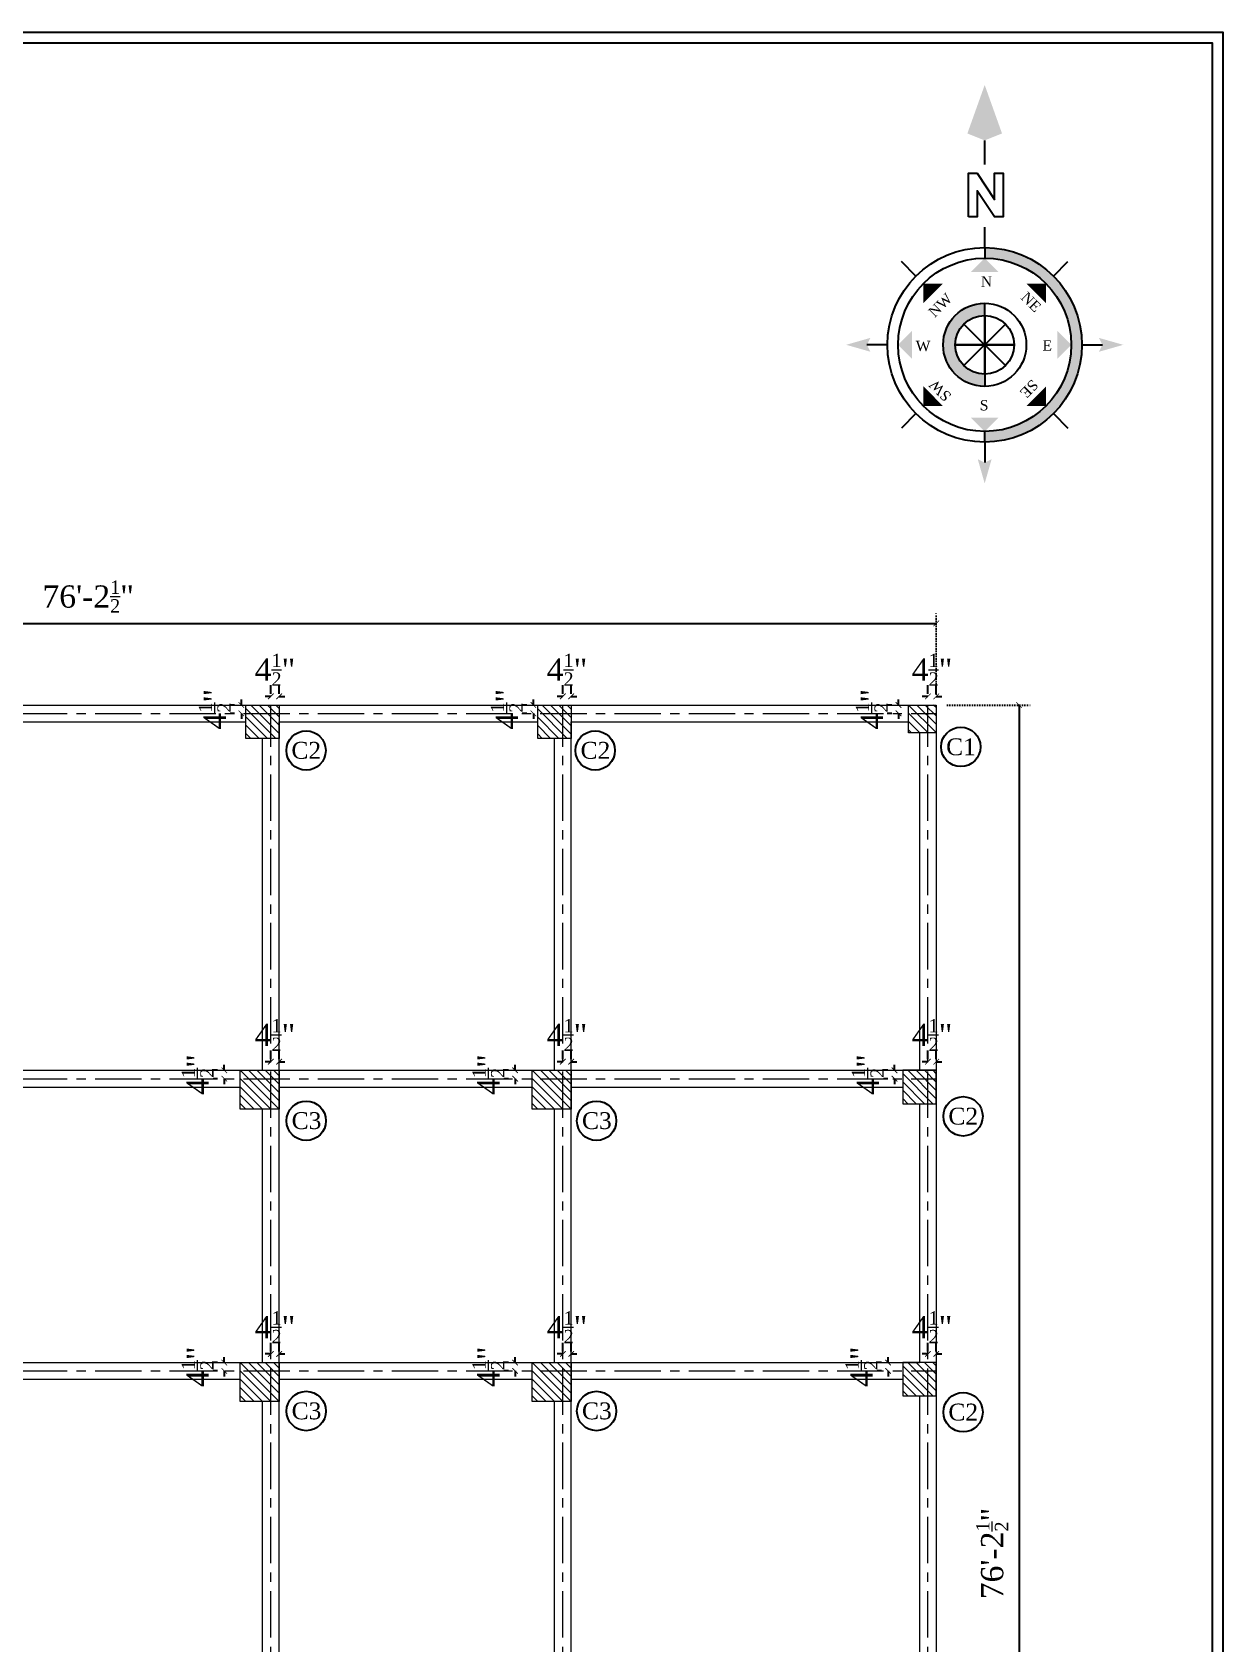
# Model space of a CAD drawing. Header units: feet. Extents: x 36263 to 96584, y 7663 to 35885.
# Drawn here: x 42553 to 43195, y 8628 to 9495 of the extents above; entities that cross this region are included whole.
import ezdxf
from ezdxf.enums import TextEntityAlignment as Align

# ---------------------------------------------------------------- set-up
doc = ezdxf.new("R2010")
doc.units = ezdxf.units.FT
doc.linetypes.add('CENTER', pattern=[2, 1.25, -0.25, 0.25, -0.25])
doc.linetypes.add('DOT2', pattern=[0.125, 0, -0.125])
for name, color, linetype in [('3', 3, 'Continuous'), ('ST DIM', 11, 'Continuous'), ('ST TEX', 3, 'Continuous')]:
    doc.layers.add(name, color=color, linetype=linetype)
for name, color, linetype, lineweight in [('Column', 1, 'Continuous', 15), ('Hatch', 9, 'Continuous', 9), ('ST GRIDS', 6, 'CENTER', 9), ('Wall', 3, 'Continuous', 13)]:
    doc.layers.add(name, color=color, linetype=linetype, lineweight=lineweight)
doc.styles.add('RomanS', font='times.ttf')
doc.dimstyles.new('1-1', dxfattribs={"dimtxt": 9, "dimasz": 5, "dimexe": 6, "dimexo": 6, "dimgap": 3, "dimtad": 1, "dimdec": 1, "dimzin": 0, "dimdsep": 46, "dimlunit": 4, "dimtxsty": 'RomanS', "dimblk": 'ARCHTICK', "dimcen": 0.09, "dimclrd": 256, "dimclre": 256, "dimclrt": 3, "dimadec": 0, "dimazin": 0, "dimtfac": 0.6, "dimtdec": 1, "dimtix": 1, "dimtofl": 0, "dimtmove": 1, "dimatfit": 0, "dimfxl": 1, "dimtolj": 1, "dimtzin": 0, "dimarcsym": 0})
pattern_1 = [(315, (2300.4924, -8809.8485), (2.24506403, 2.24506403), [])]

# ---------------------------------------------------------------- blocks, each defined once
blk = doc.blocks.new('_ArchTick')
at = {"color": 0, "const_width": 0.15}
blk.add_lwpolyline([(-0.5, -0.5), (0.5, 0.5)], dxfattribs=at)
blk = doc.blocks.new('*D546')
at = {"layer": 'Defpoints', "color": 0, "ltscale": 10, "transparency": 16777216}
for p in [(43040.68, 9176.81), (42126.28, 9132.86), (43040.68, 9132.86)]:
    blk.add_point(p, dxfattribs=at)
at = {"layer": 'ST DIM', "linetype": 'DOT2', "lineweight": -2, "ltscale": 10, "transparency": 16777216}
for p, q in [((42126.28, 9138.86), (42126.28, 9182.81)), ((43040.68, 9138.86), (43040.68, 9182.81))]:
    blk.add_line(p, q, dxfattribs=at)
at = {"layer": 'ST DIM', "lineweight": -2, "ltscale": 10, "transparency": 16777216}
blk.add_line((42126.28, 9176.81), (43040.68, 9176.81), dxfattribs=at)
at = {"layer": 'ST DIM', "lineweight": -2, "ltscale": 10, "transparency": 16777216, "xscale": 3, "yscale": 3, "zscale": 3, "rotation": 180}
blk.add_blockref('_ArchTick', (42126.28, 9176.81), dxfattribs=at)
at = {"layer": 'ST DIM', "lineweight": -2, "ltscale": 10, "transparency": 16777216, "xscale": 3, "yscale": 3, "zscale": 3}
blk.add_blockref('_ArchTick', (43040.68, 9176.81), dxfattribs=at)
at = {"layer": 'ST DIM', "color": 3, "lineweight": 13, "ltscale": 10, "transparency": 16777216, "insert": (42583.48, 9191.32), "char_height": 12, "attachment_point": 5, "style": 'RomanS'}
blk.add_mtext('\\A1;76\'-2{\\H0.6x;\\S1/2;}"', dxfattribs=at)
blk = doc.blocks.new('*D547')
at = {"layer": 'Defpoints', "color": 0, "ltscale": 10, "transparency": 16777216}
for p in [(43040.68, 9132.86), (43040.68, 8218.46), (43085.32, 8218.46)]:
    blk.add_point(p, dxfattribs=at)
at = {"layer": 'ST DIM', "linetype": 'DOT2', "lineweight": -2, "ltscale": 10, "transparency": 16777216}
for p, q in [((43046.68, 9132.86), (43091.32, 9132.86)), ((43046.68, 8218.46), (43091.32, 8218.46))]:
    blk.add_line(p, q, dxfattribs=at)
at = {"layer": 'ST DIM', "lineweight": -2, "ltscale": 10, "transparency": 16777216}
blk.add_line((43085.32, 9132.86), (43085.32, 8218.46), dxfattribs=at)
at = {"layer": 'ST DIM', "lineweight": -2, "ltscale": 10, "transparency": 16777216, "xscale": 3, "yscale": 3, "zscale": 3}
for p, rotation in [((43085.32, 9132.86), 90), ((43085.32, 8218.46), 270)]:
    blk.add_blockref('_ArchTick', p, dxfattribs=dict(at, rotation=rotation))
at = {"layer": 'ST DIM', "color": 3, "lineweight": 13, "ltscale": 10, "transparency": 16777216, "insert": (43070.82, 8675.66), "char_height": 12, "attachment_point": 5, "rotation": 90, "style": 'RomanS'}
blk.add_mtext('\\A1;76\'-2{\\H0.6x;\\S1/2;}"', dxfattribs=at)
blk = doc.blocks.new('*D476')
at = {"layer": 'Defpoints', "color": 0, "ltscale": 10, "transparency": 16777216}
for p in [(42681.94, 9132.86), (42686.44, 9137.51), (42686.44, 9132.86)]:
    blk.add_point(p, dxfattribs=at)
at = {"layer": 'ST DIM', "lineweight": -2, "ltscale": 10, "transparency": 16777216}
for p, q in [((42681.94, 9138.86), (42681.94, 9143.51)), ((42686.44, 9138.86), (42686.44, 9143.51)), ((42681.94, 9137.51), (42678.94, 9137.51)), ((42686.44, 9137.51), (42689.44, 9137.51))]:
    blk.add_line(p, q, dxfattribs=at)
at = {"layer": 'ST DIM', "lineweight": -2, "ltscale": 10, "transparency": 16777216, "xscale": 3, "yscale": 3, "zscale": 3}
blk.add_blockref('_ArchTick', (42681.94, 9137.51), dxfattribs=at)
at = {"layer": 'ST DIM', "lineweight": -2, "ltscale": 10, "transparency": 16777216, "xscale": 3, "yscale": 3, "zscale": 3, "rotation": 180}
blk.add_blockref('_ArchTick', (42686.44, 9137.51), dxfattribs=at)
at = {"layer": 'ST DIM', "color": 3, "lineweight": 13, "ltscale": 10, "transparency": 16777216, "insert": (42684.19, 9151.89), "char_height": 12, "attachment_point": 5, "style": 'RomanS'}
blk.add_mtext('\\A1;4{\\H0.6x;\\S1/2;}"', dxfattribs=at)
blk = doc.blocks.new('*D477')
at = {"layer": 'Defpoints', "color": 0, "ltscale": 10, "transparency": 16777216}
for p in [(42839.38, 9132.86), (42843.88, 9137.51), (42843.88, 9132.86)]:
    blk.add_point(p, dxfattribs=at)
at = {"layer": 'ST DIM', "lineweight": -2, "ltscale": 10, "transparency": 16777216}
for p, q in [((42839.38, 9138.86), (42839.38, 9143.51)), ((42843.88, 9138.86), (42843.88, 9143.51)), ((42839.38, 9137.51), (42836.38, 9137.51)), ((42843.88, 9137.51), (42846.88, 9137.51))]:
    blk.add_line(p, q, dxfattribs=at)
at = {"layer": 'ST DIM', "lineweight": -2, "ltscale": 10, "transparency": 16777216, "xscale": 3, "yscale": 3, "zscale": 3}
blk.add_blockref('_ArchTick', (42839.38, 9137.51), dxfattribs=at)
at = {"layer": 'ST DIM', "lineweight": -2, "ltscale": 10, "transparency": 16777216, "xscale": 3, "yscale": 3, "zscale": 3, "rotation": 180}
blk.add_blockref('_ArchTick', (42843.88, 9137.51), dxfattribs=at)
at = {"layer": 'ST DIM', "color": 3, "lineweight": 13, "ltscale": 10, "transparency": 16777216, "insert": (42841.63, 9151.89), "char_height": 12, "attachment_point": 5, "style": 'RomanS'}
blk.add_mtext('\\A1;4{\\H0.6x;\\S1/2;}"', dxfattribs=at)
blk = doc.blocks.new('*D478')
at = {"layer": 'Defpoints', "color": 0, "ltscale": 10, "transparency": 16777216}
for p in [(43036.18, 9132.86), (43040.68, 9137.51), (43040.68, 9132.86)]:
    blk.add_point(p, dxfattribs=at)
at = {"layer": 'ST DIM', "lineweight": -2, "ltscale": 10, "transparency": 16777216}
for p, q in [((43036.18, 9138.86), (43036.18, 9143.51)), ((43040.68, 9138.86), (43040.68, 9143.51)), ((43036.18, 9137.51), (43033.18, 9137.51)), ((43040.68, 9137.51), (43043.68, 9137.51))]:
    blk.add_line(p, q, dxfattribs=at)
at = {"layer": 'ST DIM', "lineweight": -2, "ltscale": 10, "transparency": 16777216, "xscale": 3, "yscale": 3, "zscale": 3}
blk.add_blockref('_ArchTick', (43036.18, 9137.51), dxfattribs=at)
at = {"layer": 'ST DIM', "lineweight": -2, "ltscale": 10, "transparency": 16777216, "xscale": 3, "yscale": 3, "zscale": 3, "rotation": 180}
blk.add_blockref('_ArchTick', (43040.68, 9137.51), dxfattribs=at)
at = {"layer": 'ST DIM', "color": 3, "lineweight": 13, "ltscale": 10, "transparency": 16777216, "insert": (43038.43, 9151.89), "char_height": 12, "attachment_point": 5, "style": 'RomanS'}
blk.add_mtext('\\A1;4{\\H0.6x;\\S1/2;}"', dxfattribs=at)
blk = doc.blocks.new('*D483')
at = {"layer": 'Defpoints', "color": 0, "ltscale": 10, "transparency": 16777216}
for p in [(42668.44, 9132.86), (42666.07, 9128.36), (42668.44, 9128.36)]:
    blk.add_point(p, dxfattribs=at)
at = {"layer": 'ST DIM', "lineweight": -2, "ltscale": 10, "transparency": 16777216}
for p, q in [((42662.44, 9132.86), (42660.07, 9132.86)), ((42666.07, 9132.86), (42666.07, 9135.86)), ((42662.44, 9128.36), (42660.07, 9128.36)), ((42666.07, 9128.36), (42666.07, 9125.36))]:
    blk.add_line(p, q, dxfattribs=at)
at = {"layer": 'ST DIM', "lineweight": -2, "ltscale": 10, "transparency": 16777216, "xscale": 3, "yscale": 3, "zscale": 3}
for p, rotation in [((42666.07, 9132.86), 270), ((42666.07, 9128.36), 90)]:
    blk.add_blockref('_ArchTick', p, dxfattribs=dict(at, rotation=rotation))
at = {"layer": 'ST DIM', "color": 3, "lineweight": 13, "ltscale": 10, "transparency": 16777216, "insert": (42651.69, 9130.61), "char_height": 12, "attachment_point": 5, "rotation": 90, "style": 'RomanS'}
blk.add_mtext('\\A1;4{\\H0.6x;\\S1/2;}"', dxfattribs=at)
blk = doc.blocks.new('*D484')
at = {"layer": 'Defpoints', "color": 0, "ltscale": 10, "transparency": 16777216}
for p in [(42825.88, 9132.86), (42823.51, 9128.36), (42825.88, 9128.36)]:
    blk.add_point(p, dxfattribs=at)
at = {"layer": 'ST DIM', "lineweight": -2, "ltscale": 10, "transparency": 16777216}
for p, q in [((42819.88, 9132.86), (42817.51, 9132.86)), ((42823.51, 9132.86), (42823.51, 9135.86)), ((42819.88, 9128.36), (42817.51, 9128.36)), ((42823.51, 9128.36), (42823.51, 9125.36))]:
    blk.add_line(p, q, dxfattribs=at)
at = {"layer": 'ST DIM', "lineweight": -2, "ltscale": 10, "transparency": 16777216, "xscale": 3, "yscale": 3, "zscale": 3}
for p, rotation in [((42823.51, 9132.86), 270), ((42823.51, 9128.36), 90)]:
    blk.add_blockref('_ArchTick', p, dxfattribs=dict(at, rotation=rotation))
at = {"layer": 'ST DIM', "color": 3, "lineweight": 13, "ltscale": 10, "transparency": 16777216, "insert": (42809.13, 9130.61), "char_height": 12, "attachment_point": 5, "rotation": 90, "style": 'RomanS'}
blk.add_mtext('\\A1;4{\\H0.6x;\\S1/2;}"', dxfattribs=at)
blk = doc.blocks.new('*D485')
at = {"layer": 'Defpoints', "color": 0, "ltscale": 10, "transparency": 16777216}
for p in [(43022.68, 9132.86), (43020.31, 9128.36), (43022.68, 9128.36)]:
    blk.add_point(p, dxfattribs=at)
at = {"layer": 'ST DIM', "lineweight": -2, "ltscale": 10, "transparency": 16777216}
for p, q in [((43016.68, 9132.86), (43014.31, 9132.86)), ((43020.31, 9132.86), (43020.31, 9135.86)), ((43016.68, 9128.36), (43014.31, 9128.36)), ((43020.31, 9128.36), (43020.31, 9125.36))]:
    blk.add_line(p, q, dxfattribs=at)
at = {"layer": 'ST DIM', "lineweight": -2, "ltscale": 10, "transparency": 16777216, "xscale": 3, "yscale": 3, "zscale": 3}
for p, rotation in [((43020.31, 9132.86), 270), ((43020.31, 9128.36), 90)]:
    blk.add_blockref('_ArchTick', p, dxfattribs=dict(at, rotation=rotation))
at = {"layer": 'ST DIM', "color": 3, "lineweight": 13, "ltscale": 10, "transparency": 16777216, "insert": (43005.93, 9130.61), "char_height": 12, "attachment_point": 5, "rotation": 90, "style": 'RomanS'}
blk.add_mtext('\\A1;4{\\H0.6x;\\S1/2;}"', dxfattribs=at)
blk = doc.blocks.new('*D490')
at = {"layer": 'Defpoints', "color": 0, "ltscale": 10, "transparency": 16777216}
for p in [(42686.44, 8940.66), (42681.94, 8936.01), (42686.44, 8936.01)]:
    blk.add_point(p, dxfattribs=at)
at = {"layer": 'ST DIM', "lineweight": -2, "ltscale": 10, "transparency": 16777216}
for p, q in [((42681.94, 8940.66), (42678.94, 8940.66)), ((42681.94, 8942.01), (42681.94, 8946.66)), ((42686.44, 8942.01), (42686.44, 8946.66)), ((42686.44, 8940.66), (42689.44, 8940.66))]:
    blk.add_line(p, q, dxfattribs=at)
at = {"layer": 'ST DIM', "lineweight": -2, "ltscale": 10, "transparency": 16777216, "xscale": 3, "yscale": 3, "zscale": 3}
blk.add_blockref('_ArchTick', (42681.94, 8940.66), dxfattribs=at)
at = {"layer": 'ST DIM', "lineweight": -2, "ltscale": 10, "transparency": 16777216, "xscale": 3, "yscale": 3, "zscale": 3, "rotation": 180}
blk.add_blockref('_ArchTick', (42686.44, 8940.66), dxfattribs=at)
at = {"layer": 'ST DIM', "color": 3, "lineweight": 13, "ltscale": 10, "transparency": 16777216, "insert": (42684.19, 8955.05), "char_height": 12, "attachment_point": 5, "style": 'RomanS'}
blk.add_mtext('\\A1;4{\\H0.6x;\\S1/2;}"', dxfattribs=at)
blk = doc.blocks.new('*D491')
at = {"layer": 'Defpoints', "color": 0, "ltscale": 10, "transparency": 16777216}
for p in [(42843.88, 8940.66), (42839.38, 8936.01), (42843.88, 8936.01)]:
    blk.add_point(p, dxfattribs=at)
at = {"layer": 'ST DIM', "lineweight": -2, "ltscale": 10, "transparency": 16777216}
for p, q in [((42839.38, 8940.66), (42836.38, 8940.66)), ((42839.38, 8942.01), (42839.38, 8946.66)), ((42843.88, 8942.01), (42843.88, 8946.66)), ((42843.88, 8940.66), (42846.88, 8940.66))]:
    blk.add_line(p, q, dxfattribs=at)
at = {"layer": 'ST DIM', "lineweight": -2, "ltscale": 10, "transparency": 16777216, "xscale": 3, "yscale": 3, "zscale": 3}
blk.add_blockref('_ArchTick', (42839.38, 8940.66), dxfattribs=at)
at = {"layer": 'ST DIM', "lineweight": -2, "ltscale": 10, "transparency": 16777216, "xscale": 3, "yscale": 3, "zscale": 3, "rotation": 180}
blk.add_blockref('_ArchTick', (42843.88, 8940.66), dxfattribs=at)
at = {"layer": 'ST DIM', "color": 3, "lineweight": 13, "ltscale": 10, "transparency": 16777216, "insert": (42841.63, 8955.05), "char_height": 12, "attachment_point": 5, "style": 'RomanS'}
blk.add_mtext('\\A1;4{\\H0.6x;\\S1/2;}"', dxfattribs=at)
blk = doc.blocks.new('*D492')
at = {"layer": 'Defpoints', "color": 0, "ltscale": 10, "transparency": 16777216}
for p in [(43040.68, 8940.66), (43036.18, 8936.01), (43040.68, 8936.01)]:
    blk.add_point(p, dxfattribs=at)
at = {"layer": 'ST DIM', "lineweight": -2, "ltscale": 10, "transparency": 16777216}
for p, q in [((43036.18, 8940.66), (43033.18, 8940.66)), ((43036.18, 8942.01), (43036.18, 8946.66)), ((43040.68, 8942.01), (43040.68, 8946.66)), ((43040.68, 8940.66), (43043.68, 8940.66))]:
    blk.add_line(p, q, dxfattribs=at)
at = {"layer": 'ST DIM', "lineweight": -2, "ltscale": 10, "transparency": 16777216, "xscale": 3, "yscale": 3, "zscale": 3}
blk.add_blockref('_ArchTick', (43036.18, 8940.66), dxfattribs=at)
at = {"layer": 'ST DIM', "lineweight": -2, "ltscale": 10, "transparency": 16777216, "xscale": 3, "yscale": 3, "zscale": 3, "rotation": 180}
blk.add_blockref('_ArchTick', (43040.68, 8940.66), dxfattribs=at)
at = {"layer": 'ST DIM', "color": 3, "lineweight": 13, "ltscale": 10, "transparency": 16777216, "insert": (43038.43, 8955.05), "char_height": 12, "attachment_point": 5, "style": 'RomanS'}
blk.add_mtext('\\A1;4{\\H0.6x;\\S1/2;}"', dxfattribs=at)
blk = doc.blocks.new('*D495')
at = {"layer": 'Defpoints', "color": 0, "ltscale": 10, "transparency": 16777216}
for p in [(42656.86, 8931.51), (42659.23, 8936.01), (42659.23, 8931.51)]:
    blk.add_point(p, dxfattribs=at)
at = {"layer": 'ST DIM', "lineweight": -2, "ltscale": 10, "transparency": 16777216}
for p, q in [((42656.86, 8936.01), (42656.86, 8939.01)), ((42653.23, 8936.01), (42650.86, 8936.01)), ((42653.23, 8931.51), (42650.86, 8931.51)), ((42656.86, 8931.51), (42656.86, 8928.51))]:
    blk.add_line(p, q, dxfattribs=at)
at = {"layer": 'ST DIM', "lineweight": -2, "ltscale": 10, "transparency": 16777216, "xscale": 3, "yscale": 3, "zscale": 3}
for p, rotation in [((42656.86, 8936.01), 270), ((42656.86, 8931.51), 90)]:
    blk.add_blockref('_ArchTick', p, dxfattribs=dict(at, rotation=rotation))
at = {"layer": 'ST DIM', "color": 3, "lineweight": 13, "ltscale": 10, "transparency": 16777216, "insert": (42642.48, 8933.76), "char_height": 12, "attachment_point": 5, "rotation": 90, "style": 'RomanS'}
blk.add_mtext('\\A1;4{\\H0.6x;\\S1/2;}"', dxfattribs=at)
blk = doc.blocks.new('*D496')
at = {"layer": 'Defpoints', "color": 0, "ltscale": 10, "transparency": 16777216}
for p in [(42813.63, 8931.51), (42816, 8936.01), (42816, 8931.51)]:
    blk.add_point(p, dxfattribs=at)
at = {"layer": 'ST DIM', "lineweight": -2, "ltscale": 10, "transparency": 16777216}
for p, q in [((42813.63, 8936.01), (42813.63, 8939.01)), ((42810, 8936.01), (42807.63, 8936.01)), ((42810, 8931.51), (42807.63, 8931.51)), ((42813.63, 8931.51), (42813.63, 8928.51))]:
    blk.add_line(p, q, dxfattribs=at)
at = {"layer": 'ST DIM', "lineweight": -2, "ltscale": 10, "transparency": 16777216, "xscale": 3, "yscale": 3, "zscale": 3}
for p, rotation in [((42813.63, 8936.01), 270), ((42813.63, 8931.51), 90)]:
    blk.add_blockref('_ArchTick', p, dxfattribs=dict(at, rotation=rotation))
at = {"layer": 'ST DIM', "color": 3, "lineweight": 13, "ltscale": 10, "transparency": 16777216, "insert": (42799.24, 8933.76), "char_height": 12, "attachment_point": 5, "rotation": 90, "style": 'RomanS'}
blk.add_mtext('\\A1;4{\\H0.6x;\\S1/2;}"', dxfattribs=at)
blk = doc.blocks.new('*D497')
at = {"layer": 'Defpoints', "color": 0, "ltscale": 10, "transparency": 16777216}
for p in [(43018.17, 8931.51), (43020.53, 8936.01), (43020.53, 8931.51)]:
    blk.add_point(p, dxfattribs=at)
at = {"layer": 'ST DIM', "lineweight": -2, "ltscale": 10, "transparency": 16777216}
for p, q in [((43018.17, 8936.01), (43018.17, 8939.01)), ((43014.53, 8936.01), (43012.17, 8936.01)), ((43014.53, 8931.51), (43012.17, 8931.51)), ((43018.17, 8931.51), (43018.17, 8928.51))]:
    blk.add_line(p, q, dxfattribs=at)
at = {"layer": 'ST DIM', "lineweight": -2, "ltscale": 10, "transparency": 16777216, "xscale": 3, "yscale": 3, "zscale": 3}
for p, rotation in [((43018.17, 8936.01), 270), ((43018.17, 8931.51), 90)]:
    blk.add_blockref('_ArchTick', p, dxfattribs=dict(at, rotation=rotation))
at = {"layer": 'ST DIM', "color": 3, "lineweight": 13, "ltscale": 10, "transparency": 16777216, "insert": (43003.78, 8933.76), "char_height": 12, "attachment_point": 5, "rotation": 90, "style": 'RomanS'}
blk.add_mtext('\\A1;4{\\H0.6x;\\S1/2;}"', dxfattribs=at)
blk = doc.blocks.new('*D502')
at = {"layer": 'Defpoints', "color": 0, "ltscale": 10, "transparency": 16777216}
for p in [(42686.44, 8783.18), (42681.94, 8778.53), (42686.44, 8778.53)]:
    blk.add_point(p, dxfattribs=at)
at = {"layer": 'ST DIM', "lineweight": -2, "ltscale": 10, "transparency": 16777216}
for p, q in [((42681.94, 8783.18), (42678.94, 8783.18)), ((42681.94, 8784.53), (42681.94, 8789.18)), ((42686.44, 8784.53), (42686.44, 8789.18)), ((42686.44, 8783.18), (42689.44, 8783.18))]:
    blk.add_line(p, q, dxfattribs=at)
at = {"layer": 'ST DIM', "lineweight": -2, "ltscale": 10, "transparency": 16777216, "xscale": 3, "yscale": 3, "zscale": 3}
blk.add_blockref('_ArchTick', (42681.94, 8783.18), dxfattribs=at)
at = {"layer": 'ST DIM', "lineweight": -2, "ltscale": 10, "transparency": 16777216, "xscale": 3, "yscale": 3, "zscale": 3, "rotation": 180}
blk.add_blockref('_ArchTick', (42686.44, 8783.18), dxfattribs=at)
at = {"layer": 'ST DIM', "color": 3, "lineweight": 13, "ltscale": 10, "transparency": 16777216, "insert": (42684.19, 8797.57), "char_height": 12, "attachment_point": 5, "style": 'RomanS'}
blk.add_mtext('\\A1;4{\\H0.6x;\\S1/2;}"', dxfattribs=at)
blk = doc.blocks.new('*D503')
at = {"layer": 'Defpoints', "color": 0, "ltscale": 10, "transparency": 16777216}
for p in [(42843.88, 8783.18), (42839.38, 8778.53), (42843.88, 8778.53)]:
    blk.add_point(p, dxfattribs=at)
at = {"layer": 'ST DIM', "lineweight": -2, "ltscale": 10, "transparency": 16777216}
for p, q in [((42839.38, 8783.18), (42836.38, 8783.18)), ((42839.38, 8784.53), (42839.38, 8789.18)), ((42843.88, 8784.53), (42843.88, 8789.18)), ((42843.88, 8783.18), (42846.88, 8783.18))]:
    blk.add_line(p, q, dxfattribs=at)
at = {"layer": 'ST DIM', "lineweight": -2, "ltscale": 10, "transparency": 16777216, "xscale": 3, "yscale": 3, "zscale": 3}
blk.add_blockref('_ArchTick', (42839.38, 8783.18), dxfattribs=at)
at = {"layer": 'ST DIM', "lineweight": -2, "ltscale": 10, "transparency": 16777216, "xscale": 3, "yscale": 3, "zscale": 3, "rotation": 180}
blk.add_blockref('_ArchTick', (42843.88, 8783.18), dxfattribs=at)
at = {"layer": 'ST DIM', "color": 3, "lineweight": 13, "ltscale": 10, "transparency": 16777216, "insert": (42841.63, 8797.57), "char_height": 12, "attachment_point": 5, "style": 'RomanS'}
blk.add_mtext('\\A1;4{\\H0.6x;\\S1/2;}"', dxfattribs=at)
blk = doc.blocks.new('*D504')
at = {"layer": 'Defpoints', "color": 0, "ltscale": 10, "transparency": 16777216}
for p in [(43040.68, 8783.18), (43036.18, 8778.53), (43040.68, 8778.53)]:
    blk.add_point(p, dxfattribs=at)
at = {"layer": 'ST DIM', "lineweight": -2, "ltscale": 10, "transparency": 16777216}
for p, q in [((43036.18, 8783.18), (43033.18, 8783.18)), ((43036.18, 8784.53), (43036.18, 8789.18)), ((43040.68, 8784.53), (43040.68, 8789.18)), ((43040.68, 8783.18), (43043.68, 8783.18))]:
    blk.add_line(p, q, dxfattribs=at)
at = {"layer": 'ST DIM', "lineweight": -2, "ltscale": 10, "transparency": 16777216, "xscale": 3, "yscale": 3, "zscale": 3}
blk.add_blockref('_ArchTick', (43036.18, 8783.18), dxfattribs=at)
at = {"layer": 'ST DIM', "lineweight": -2, "ltscale": 10, "transparency": 16777216, "xscale": 3, "yscale": 3, "zscale": 3, "rotation": 180}
blk.add_blockref('_ArchTick', (43040.68, 8783.18), dxfattribs=at)
at = {"layer": 'ST DIM', "color": 3, "lineweight": 13, "ltscale": 10, "transparency": 16777216, "insert": (43038.43, 8797.57), "char_height": 12, "attachment_point": 5, "style": 'RomanS'}
blk.add_mtext('\\A1;4{\\H0.6x;\\S1/2;}"', dxfattribs=at)
blk = doc.blocks.new('*D507')
at = {"layer": 'Defpoints', "color": 0, "ltscale": 10, "transparency": 16777216}
for p in [(42656.86, 8774.03), (42659.23, 8778.53), (42659.23, 8774.03)]:
    blk.add_point(p, dxfattribs=at)
at = {"layer": 'ST DIM', "lineweight": -2, "ltscale": 10, "transparency": 16777216}
for p, q in [((42653.23, 8778.53), (42650.86, 8778.53)), ((42653.23, 8774.03), (42650.86, 8774.03)), ((42656.86, 8778.53), (42656.86, 8781.53)), ((42656.86, 8774.03), (42656.86, 8771.03))]:
    blk.add_line(p, q, dxfattribs=at)
at = {"layer": 'ST DIM', "lineweight": -2, "ltscale": 10, "transparency": 16777216, "xscale": 3, "yscale": 3, "zscale": 3}
for p, rotation in [((42656.86, 8778.53), 270), ((42656.86, 8774.03), 90)]:
    blk.add_blockref('_ArchTick', p, dxfattribs=dict(at, rotation=rotation))
at = {"layer": 'ST DIM', "color": 3, "lineweight": 13, "ltscale": 10, "transparency": 16777216, "insert": (42642.48, 8776.28), "char_height": 12, "attachment_point": 5, "rotation": 90, "style": 'RomanS'}
blk.add_mtext('\\A1;4{\\H0.6x;\\S1/2;}"', dxfattribs=at)
blk = doc.blocks.new('*D508')
at = {"layer": 'Defpoints', "color": 0, "ltscale": 10, "transparency": 16777216}
for p in [(42813.63, 8774.03), (42816, 8778.53), (42816, 8774.03)]:
    blk.add_point(p, dxfattribs=at)
at = {"layer": 'ST DIM', "lineweight": -2, "ltscale": 10, "transparency": 16777216}
for p, q in [((42810, 8778.53), (42807.63, 8778.53)), ((42810, 8774.03), (42807.63, 8774.03)), ((42813.63, 8778.53), (42813.63, 8781.53)), ((42813.63, 8774.03), (42813.63, 8771.03))]:
    blk.add_line(p, q, dxfattribs=at)
at = {"layer": 'ST DIM', "lineweight": -2, "ltscale": 10, "transparency": 16777216, "xscale": 3, "yscale": 3, "zscale": 3}
for p, rotation in [((42813.63, 8778.53), 270), ((42813.63, 8774.03), 90)]:
    blk.add_blockref('_ArchTick', p, dxfattribs=dict(at, rotation=rotation))
at = {"layer": 'ST DIM', "color": 3, "lineweight": 13, "ltscale": 10, "transparency": 16777216, "insert": (42799.24, 8776.28), "char_height": 12, "attachment_point": 5, "rotation": 90, "style": 'RomanS'}
blk.add_mtext('\\A1;4{\\H0.6x;\\S1/2;}"', dxfattribs=at)
blk = doc.blocks.new('*D509')
at = {"layer": 'Defpoints', "color": 0, "ltscale": 10, "transparency": 16777216}
for p in [(43014.76, 8774.03), (43017.13, 8778.53), (43017.13, 8774.03)]:
    blk.add_point(p, dxfattribs=at)
at = {"layer": 'ST DIM', "lineweight": -2, "ltscale": 10, "transparency": 16777216}
for p, q in [((43011.13, 8778.53), (43008.76, 8778.53)), ((43011.13, 8774.03), (43008.76, 8774.03)), ((43014.76, 8778.53), (43014.76, 8781.53)), ((43014.76, 8774.03), (43014.76, 8771.03))]:
    blk.add_line(p, q, dxfattribs=at)
at = {"layer": 'ST DIM', "lineweight": -2, "ltscale": 10, "transparency": 16777216, "xscale": 3, "yscale": 3, "zscale": 3}
for p, rotation in [((43014.76, 8778.53), 270), ((43014.76, 8774.03), 90)]:
    blk.add_blockref('_ArchTick', p, dxfattribs=dict(at, rotation=rotation))
at = {"layer": 'ST DIM', "color": 3, "lineweight": 13, "ltscale": 10, "transparency": 16777216, "insert": (43000.37, 8776.28), "char_height": 12, "attachment_point": 5, "rotation": 90, "style": 'RomanS'}
blk.add_mtext('\\A1;4{\\H0.6x;\\S1/2;}"', dxfattribs=at)
blk = doc.blocks.new('upnorth')
at = {"linetype": 'ByBlock', "lineweight": -2}
h = blk.add_hatch(color=0, dxfattribs=at)
h.paths.add_polyline_path([(-8405.4, -28927.04), (-8405.4, -28930.36, 1), (-8405.4, -28869.7), (-8405.4, -28873.02, -1)])
h.paths.add_polyline_path([(-8405.4, -28890.86), (-8405.4, -28887.07, 1), (-8405.4, -28913), (-8405.4, -28909.2, -1)])
at = {"color": 0, "linetype": 'ByBlock', "lineweight": -2}
for p, q in [((-8405.4, -28843.85), (-8405.4, -28836.29)), ((-8405.4, -28869.7), (-8405.4, -28863.3)), ((-8405.4, -28869.7), (-8405.4, -28873.02)), ((-8426.85, -28878.59), (-8431.37, -28874.06)), ((-8383.95, -28878.59), (-8379.42, -28874.06)), ((-8405.4, -28890.86), (-8405.4, -28887.07)), ((-8405.4, -28909.2), (-8405.4, -28890.86)), ((-8405.4, -28890.86), (-8405.4, -28909.2)), ((-8411.88, -28906.51), (-8398.92, -28893.55)), ((-8398.92, -28906.51), (-8411.88, -28893.55)), ((-8398.92, -28893.55), (-8411.88, -28906.51)), ((-8411.88, -28893.55), (-8398.92, -28906.51)), ((-8435.73, -28900.03), (-8442.13, -28900.03)), ((-8414.57, -28900.03), (-8396.23, -28900.03)), ((-8396.23, -28900.03), (-8414.57, -28900.03)), ((-8375.07, -28900.03), (-8368.66, -28900.03)), ((-8405.4, -28909.2), (-8405.4, -28913)), ((-8426.85, -28921.48), (-8431.37, -28926.01)), ((-8383.95, -28921.48), (-8379.42, -28926.01)), ((-8405.4, -28930.36), (-8405.4, -28927.04)), ((-8405.4, -28930.36), (-8405.4, -28936.77))]:
    blk.add_line(p, q, dxfattribs=at)
blk.add_lwpolyline([(-8410.5, -28860.15), (-8410.5, -28846.54), (-8407.78, -28846.54), (-8402.33, -28854.7), (-8402.33, -28846.54), (-8399.61, -28846.54), (-8399.61, -28860.15), (-8402.33, -28860.15), (-8407.78, -28851.98), (-8407.78, -28860.15)], close=True, dxfattribs=at)
for radius in [30.33, 27.01, 12.97, 9.17]:
    blk.add_circle((-8405.4, -28900.03), radius, dxfattribs=at)
for points in [[(-8405.4, -28819), (-8410.8, -28834.12), (-8405.4, -28836.29)], [(-8405.4, -28836.29), (-8400, -28834.12), (-8405.4, -28819)], [(-8405.4, -28873.02), (-8401.08, -28877.34), (-8409.72, -28877.34)], [(-8424.5, -28880.93), (-8418.39, -28880.93), (-8424.5, -28887.04)], [(-8386.3, -28880.93), (-8386.3, -28887.04), (-8392.41, -28880.93)], [(-8448.62, -28900.03), (-8441.05, -28897.87), (-8442.13, -28900.03)], [(-8432.41, -28900.03), (-8428.09, -28895.71), (-8428.09, -28904.35)], [(-8378.39, -28900.03), (-8382.71, -28904.35), (-8382.71, -28895.71)], [(-8369.74, -28897.87), (-8368.66, -28900.03), (-8362.18, -28900.03)], [(-8441.05, -28902.19), (-8442.13, -28900.03), (-8448.62, -28900.03)], [(-8362.18, -28900.03), (-8369.74, -28902.19), (-8368.66, -28900.03)], [(-8424.5, -28919.13), (-8424.5, -28913.02), (-8418.39, -28919.13)], [(-8386.3, -28919.13), (-8392.41, -28919.13), (-8386.3, -28913.02)], [(-8405.4, -28927.04), (-8409.72, -28922.72), (-8401.08, -28922.72)], [(-8405.4, -28943.25), (-8407.56, -28935.69), (-8405.4, -28936.77)], [(-8403.24, -28935.69), (-8405.4, -28936.77), (-8405.4, -28943.25)]]:
    blk.add_solid(points, dxfattribs=at)
at = {"color": 0, "linetype": 'ByBlock', "lineweight": -2, "style": 'RomanS'}
for s, p in [('N', (-8404.85, -28881.88)), ('W', (-8424.62, -28902)), ('E', (-8385.89, -28901.83)), ('S', (-8405.58, -28920.49))]:
    blk.add_text(s, height=3.24, dxfattribs=at).set_placement(p, align=Align.CENTER)
for s, rotation, p in [('NW', 45, (-8418.11, -28888.81)), ('NE', 315, (-8392.05, -28887.81)), ('SW', 135, (-8418.15, -28913.14)), ('SE', 225, (-8392.67, -28912.63))]:
    blk.add_text(s, height=3.241, rotation=rotation, dxfattribs=at).set_placement(p, align=Align.CENTER)

msp = doc.modelspace()

# ---------------------------------------------------------------- hatches: boundary and pattern name
at = {"layer": 'Hatch', "lineweight": 9, "transparency": 33554505}
h = msp.add_hatch(dxfattribs=at)
h.set_pattern_fill('ANSI31', color=253, angle=-90)
h.set_pattern_definition(pattern_1)
h.paths.add_polyline_path([(42668.44, 9132.86), (42668.44, 9114.86), (42686.44, 9114.86), (42686.44, 9132.86)])
h = msp.add_hatch(dxfattribs=at)
h.set_pattern_fill('ANSI31', color=253, angle=-90)
h.set_pattern_definition(pattern_1)
h.paths.add_polyline_path([(42825.88, 9132.86), (42825.88, 9114.86), (42843.88, 9114.86), (42843.88, 9132.86)])
h = msp.add_hatch(dxfattribs=at)
h.set_pattern_fill('ANSI31', color=253, angle=-90)
h.set_pattern_definition(pattern_1)
h.paths.add_polyline_path([(43025.68, 9117.86), (43040.68, 9117.86), (43040.68, 9132.86), (43025.68, 9132.86)])
h = msp.add_hatch(dxfattribs=at)
h.set_pattern_fill('ANSI31', color=253, angle=-90)
h.set_pattern_definition([(315, (2654.8044, -8809.8485), (2.24506403, 2.24506403), [])])
h.paths.add_polyline_path([(42686.44, 8936.01), (42665.44, 8936.01), (42665.44, 8915.01), (42686.44, 8915.01)])
h = msp.add_hatch(dxfattribs=at)
h.set_pattern_fill('ANSI31', color=253, angle=-90)
h.set_pattern_definition([(315, (2812.2444, -8809.8485), (2.24506403, 2.24506403), [])])
h.paths.add_polyline_path([(42843.88, 8936.01), (42822.88, 8936.01), (42822.88, 8915.01), (42843.88, 8915.01)])
h = msp.add_hatch(dxfattribs=at)
h.set_pattern_fill('ANSI31', color=253, angle=-90)
h.set_pattern_definition([(315, (2300.4924, -8652.37), (2.24506403, 2.24506403), [])])
h.paths.add_polyline_path([(43022.68, 8936.01), (43022.68, 8918.01), (43040.68, 8918.01), (43040.68, 8936.01)])
h = msp.add_hatch(dxfattribs=at)
h.set_pattern_fill('ANSI31', color=253, angle=-90)
h.set_pattern_definition([(315, (2654.8044, -8967.327), (2.24506403, 2.24506403), [])])
h.paths.add_polyline_path([(42686.44, 8778.53), (42665.44, 8778.53), (42665.44, 8757.53), (42686.44, 8757.53)])
h = msp.add_hatch(dxfattribs=at)
h.set_pattern_fill('ANSI31', color=253, angle=-90)
h.set_pattern_definition([(315, (2812.2444, -8967.327), (2.24506403, 2.24506403), [])])
h.paths.add_polyline_path([(42843.88, 8778.53), (42822.88, 8778.53), (42822.88, 8757.53), (42843.88, 8757.53)])
h = msp.add_hatch(dxfattribs=at)
h.set_pattern_fill('ANSI31', color=253, angle=-90)
h.set_pattern_definition(pattern_1)
h.paths.add_polyline_path([(43022.68, 8778.53), (43022.68, 8760.53), (43040.68, 8760.53), (43040.68, 8778.53)])

# ---------------------------------------------------------------- linework, layer by layer
for points in [[(43195.18, 7684.48), (41911.39, 7684.48), (41911.39, 9495.4), (43195.18, 9495.4)], [(43189.48, 7690.18), (41917.09, 7690.18), (41917.09, 9489.7), (43189.48, 9489.7)]]:
    msp.add_lwpolyline(points, close=True)
for centre in [(42700.92, 9108.35), (42856.83, 9108.35), (43053.91, 9110.26), (43055.12, 8911.23), (42701.04, 8908.83), (42857.58, 8908.83), (42701.04, 8752.43), (42857.58, 8752.43), (43055.12, 8751.77)]:
    msp.add_circle(centre, 10.61)
at = {"layer": 'Column', "lineweight": 18}
for points in [[(42668.44, 9132.86), (42686.44, 9132.86), (42686.44, 9114.86), (42668.44, 9114.86)], [(42825.88, 9132.86), (42843.88, 9132.86), (42843.88, 9114.86), (42825.88, 9114.86)], [(43025.68, 9132.86), (43040.68, 9132.86), (43040.68, 9117.86), (43025.68, 9117.86)], [(42665.44, 8936.01), (42686.44, 8936.01), (42686.44, 8915.01), (42665.44, 8915.01)], [(42822.88, 8936.01), (42843.88, 8936.01), (42843.88, 8915.01), (42822.88, 8915.01)], [(43040.68, 8936.01), (43022.68, 8936.01), (43022.68, 8918.01), (43040.68, 8918.01)], [(42665.44, 8778.53), (42686.44, 8778.53), (42686.44, 8757.53), (42665.44, 8757.53)], [(42822.88, 8778.53), (42843.88, 8778.53), (42843.88, 8757.53), (42822.88, 8757.53)], [(43040.68, 8778.53), (43022.68, 8778.53), (43022.68, 8760.53), (43040.68, 8760.53)]]:
    msp.add_lwpolyline(points, close=True, dxfattribs=at)
at = {"layer": 'ST GRIDS', "color": 251, "lineweight": 13, "ltscale": 20}
for p, q in [((42681.94, 8110.4), (42681.94, 9132.86)), ((42839.38, 8110.4), (42839.38, 9132.86)), ((43036.18, 8110.4), (43036.18, 9132.86)), ((42027.22, 9128.36), (43040.68, 9128.36)), ((42027.22, 8931.51), (43040.68, 8931.51)), ((42027.22, 8774.03), (43040.68, 8774.03))]:
    msp.add_line(p, q, dxfattribs=at)
at = {"layer": 'Wall', "lineweight": 15}
for p, q in [((42126.28, 9132.86), (43040.68, 9132.86)), ((43040.68, 9132.86), (43040.68, 8218.46)), ((42489.52, 9123.86), (42668.44, 9123.86)), ((42686.44, 9123.86), (42825.88, 9123.86)), ((42686.44, 8227.46), (42686.44, 9123.86)), ((42843.88, 9123.86), (43025.68, 9123.86)), ((42843.88, 8227.46), (42843.88, 9123.86)), ((42677.44, 8936.01), (42677.44, 9114.86)), ((42834.88, 8936.01), (42834.88, 9114.86)), ((43031.68, 9117.86), (43031.68, 8936.01)), ((42489.52, 8936.01), (42677.44, 8936.01)), ((42686.44, 8936.01), (42834.88, 8936.01)), ((42843.88, 8936.01), (43040.68, 8936.01)), ((42489.52, 8927.01), (42665.44, 8927.01)), ((42686.44, 8927.01), (42822.88, 8927.01)), ((42843.88, 8927.01), (43022.68, 8927.01)), ((42677.44, 8778.53), (42677.44, 8915.01)), ((42834.88, 8778.53), (42834.88, 8915.01)), ((43031.68, 8918.01), (43031.68, 8778.53)), ((42135.28, 8778.53), (43031.68, 8778.53)), ((42489.52, 8769.53), (42665.44, 8769.53)), ((42686.44, 8769.53), (42822.88, 8769.53)), ((42843.88, 8769.53), (43022.68, 8769.53)), ((42677.44, 8581.69), (42677.44, 8757.53)), ((42834.88, 8581.69), (42834.88, 8757.53)), ((43031.68, 8760.53), (43031.68, 8581.69))]:
    msp.add_line(p, q, dxfattribs=at)

# ---------------------------------------------------------------- block references
at = {"layer": '3', "color": 0, "xscale": 1.728, "yscale": 1.728, "zscale": 1.728}
msp.add_blockref('upnorth', (57591.34, 59266.2), dxfattribs=at)

# ---------------------------------------------------------------- texts
at = {"layer": 'ST TEX', "color": 3, "lineweight": -3, "transparency": 33554684, "style": 'RomanS'}
for s, p in [('C2', (42693.02, 9103.89)), ('C2', (42848.93, 9103.89)), ('C1', (43046.01, 9105.8)), ('C3', (42693.15, 8904.37)), ('C3', (42849.68, 8904.37)), ('C2', (43047.22, 8906.77)), ('C3', (42693.15, 8747.97)), ('C3', (42849.68, 8747.97)), ('C2', (43047.22, 8747.31))]:
    msp.add_text(s, height=9.1, dxfattribs=at).set_placement(p)

# ---------------------------------------------------------------- dimensions: what is measured, and where the dimension line sits
at = {"layer": 'ST DIM', "lineweight": 13, "ltscale": 10}
for base, p1, p2, picture, middle in [((43040.68, 9176.81), (42126.28, 9132.86), (43040.68, 9132.86), '*D546', (42583.48, 9191.32)), ((42686.44, 9137.51), (42681.94, 9132.86), (42686.44, 9132.86), '*D476', (42684.19, 9151.89)), ((42843.88, 9137.51), (42839.38, 9132.86), (42843.88, 9132.86), '*D477', (42841.63, 9151.89)), ((43040.68, 9137.51), (43036.18, 9132.86), (43040.68, 9132.86), '*D478', (43038.43, 9151.89)), ((42686.44, 8940.66), (42681.94, 8936.01), (42686.44, 8936.01), '*D490', (42684.19, 8955.05)), ((42843.88, 8940.66), (42839.38, 8936.01), (42843.88, 8936.01), '*D491', (42841.63, 8955.05)), ((43040.68, 8940.66), (43036.18, 8936.01), (43040.68, 8936.01), '*D492', (43038.43, 8955.05)), ((42686.44, 8783.18), (42681.94, 8778.53), (42686.44, 8778.53), '*D502', (42684.19, 8797.57)), ((42843.88, 8783.18), (42839.38, 8778.53), (42843.88, 8778.53), '*D503', (42841.63, 8797.57)), ((43040.68, 8783.18), (43036.18, 8778.53), (43040.68, 8778.53), '*D504', (43038.43, 8797.57))]:
    dim = msp.add_linear_dim(base=base, p1=p1, p2=p2, dimstyle='1-1', override={"dimtxt": 12, "dimasz": 3, "dimgap": 6, "dimpost": '\\X'}, dxfattribs=at)
    dim.commit()
    dim.dimension.update_dxf_attribs({"geometry": picture, "text_midpoint": middle})
for base, p1, p2, picture, middle in [((42666.07, 9128.36), (42668.44, 9132.86), (42668.44, 9128.36), '*D483', (42651.69, 9130.61)), ((42823.51, 9128.36), (42825.88, 9132.86), (42825.88, 9128.36), '*D484', (42809.13, 9130.61)), ((43020.31, 9128.36), (43022.68, 9132.86), (43022.68, 9128.36), '*D485', (43005.93, 9130.61)), ((43085.32, 8218.46), (43040.68, 9132.86), (43040.68, 8218.46), '*D547', (43070.82, 8675.66)), ((42656.86, 8931.51), (42659.23, 8936.01), (42659.23, 8931.51), '*D495', (42642.48, 8933.76)), ((42813.63, 8931.51), (42816, 8936.01), (42816, 8931.51), '*D496', (42799.24, 8933.76)), ((43018.17, 8931.51), (43020.53, 8936.01), (43020.53, 8931.51), '*D497', (43003.78, 8933.76)), ((42656.86, 8774.03), (42659.23, 8778.53), (42659.23, 8774.03), '*D507', (42642.48, 8776.28)), ((42813.63, 8774.03), (42816, 8778.53), (42816, 8774.03), '*D508', (42799.24, 8776.28)), ((43014.76, 8774.03), (43017.13, 8778.53), (43017.13, 8774.03), '*D509', (43000.37, 8776.28))]:
    dim = msp.add_linear_dim(base=base, p1=p1, p2=p2, angle=90, dimstyle='1-1', override={"dimtxt": 12, "dimasz": 3, "dimgap": 6, "dimpost": '\\X'}, dxfattribs=at)
    dim.commit()
    dim.dimension.update_dxf_attribs({"geometry": picture, "text_midpoint": middle})

doc.saveas('drawing.dxf')
